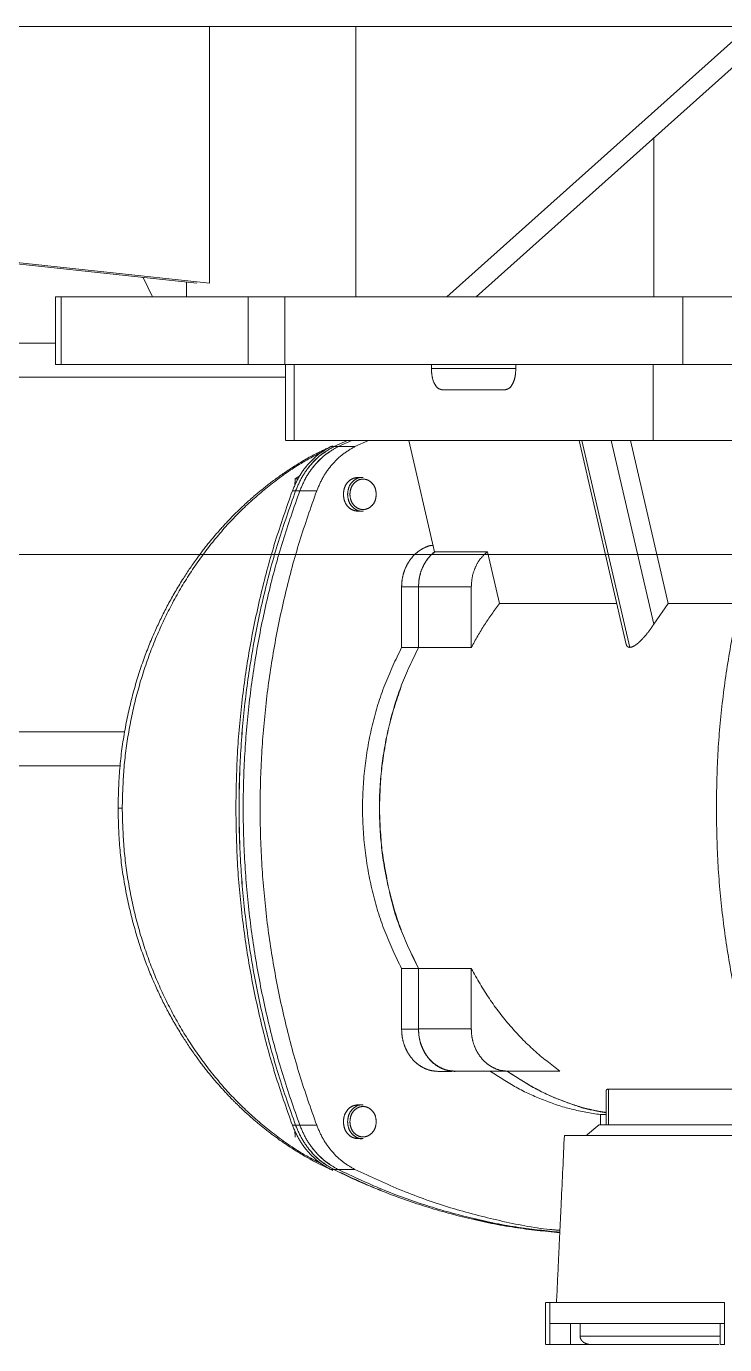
# Model space of a CAD drawing. Extents: x -681219 to -550379, y -242630 to -158199.
# Drawn here: x -658327.5 to -658162.2, y -209603.7 to -209291.7 of the extents above; entities that cross this region are included whole.
import ezdxf
from ezdxf.lldxf.tags import DXFTag

# ---------------------------------------------------------------- set-up
doc = ezdxf.new("R2010")
doc.units = 0
doc.header["$LTSCALE"] = 1000
doc.linetypes.add('DASHED2', pattern=[9.525, 6.35, -3.175])
doc.layers.get('0').update_dxf_attribs({"linetype": 'CONTINUOUS'})
doc.layers.add('future', color=4, linetype='DASHED2', lineweight=0)
tags = doc.linetypes.add('CENTER2', pattern=[28.575, 19.05, -3.175, 3.175, -3.175]).pattern_tags.tags
tags[10:11] = [DXFTag(74, 4), DXFTag(75, 0), DXFTag(340, '0'), DXFTag(46, 0.0), DXFTag(50, 0.0), DXFTag(44, 0.0), DXFTag(45, 0.0)]
tags[8:9] = [DXFTag(74, 4), DXFTag(75, 0), DXFTag(340, '0'), DXFTag(46, 0.0), DXFTag(50, 0.0), DXFTag(44, 0.0), DXFTag(45, 0.0)]
tags[6:7] = [DXFTag(74, 4), DXFTag(75, 0), DXFTag(340, '0'), DXFTag(46, 0.0), DXFTag(50, 0.0), DXFTag(44, 0.0), DXFTag(45, 0.0)]
tags[4:5] = [DXFTag(74, 4), DXFTag(75, 0), DXFTag(340, '0'), DXFTag(46, 0.0), DXFTag(50, 0.0), DXFTag(44, 0.0), DXFTag(45, 0.0)]

# ---------------------------------------------------------------- blocks, each defined once
blk = doc.blocks.new('12')
for p, q in [((606.76, 537), (606.76, 532)), ((607.84, 532), (607.84, 537)), ((638.26, 537), (608.12, 537)), ((643.26, 537), (638.26, 537)), ((643.26, 532), (643.26, 537)), ((648.11, 537), (648.11, 532)), ((649.19, 527), (649.19, 537)), ((640.99, 535), (607.84, 535)), ((640.99, 535), (640.99, 532)), ((606.76, 532), (606.76, 527)), ((606.76, 532), (648.11, 532)), ((648.11, 527), (648.11, 532)), ((606.76, 527), (648.11, 527)), ((698.28, 495.54), (694.28, 495.54)), ((698.28, 495.54), (699.28, 495.54)), ((700.03, 495.54), (699.28, 495.54)), ((699.55, 495.75), (700.03, 495.54)), ((603.17, 487.5), (644.17, 487.5)), ((693.56, 488.25), (692.56, 488.25)), ((708.42, 487.92), (708.5, 486.33)), ((600.98, 485), (635.98, 485)), ((634.24, 476.55), (634.24, 485)), ((634.78, 476.8), (634.78, 485)), ((636.19, 485), (636.19, 482.56)), ((707.34, 485.07), (703.34, 485.07)), ((707.34, 485.07), (708.34, 485.07)), ((708.34, 485.07), (709.09, 485.07)), ((636.19, 482.56), (634.78, 482.56)), ((639.01, 481.25), (638.34, 481.38)), ((692.56, 480.25), (693.56, 480.25)), ((599.24, 476.55), (634.24, 476.55)), ((651.03, 476.61), (650.52, 476.92)), ((658.08, 472.27), (645.75, 472.27)), ((658.18, 472.33), (657.9, 472.5)), ((658.18, 472.33), (657.9, 472.5)), ((670.58, 472.27), (658.08, 472.27)), ((671.44, 472.33), (674.58, 472.33)), ((666.74, 448), (666.74, 462.27)), ((666.74, 462.27), (679.24, 462.27)), ((679.24, 448.01), (679.24, 462.33)), ((683.24, 462.33), (679.24, 462.33)), ((679.24, 462.27), (679.24, 448)), ((683.24, 448.01), (683.24, 462.33)), ((666.74, 448), (679.24, 448)), ((679.24, 448), (679.24, 448.01)), ((679.24, 448.01), (683.24, 448.01)), ((680.79, 444.57), (679.24, 448)), ((1663, 400), (749.87, 400)), ((1663, 392), (748.8, 392)), ((629.23, 371.98), (640.6, 323)), ((641.24, 323.02), (630.04, 371.29)), ((679.24, 372), (666.74, 372)), ((666.74, 357.62), (666.74, 372)), ((679.24, 371.99), (679.24, 372)), ((679.24, 357.62), (679.24, 372)), ((679.24, 357.67), (679.24, 371.99)), ((683.24, 371.99), (679.24, 371.99)), ((683.24, 357.67), (683.24, 371.99)), ((623.52, 366.48), (620.1, 361.61)), ((633.61, 323), (623.52, 366.48)), ((620.1, 361.61), (603.24, 361.61)), ((629.05, 323), (620.1, 361.61)), ((660.1, 361.61), (632.29, 361.61)), ((662.94, 349.34), (660.1, 361.61)), ((679.24, 357.62), (666.74, 357.62)), ((679.24, 357.67), (683.24, 357.67)), ((670.44, 349.34), (662.94, 349.34)), ((675.43, 349.34), (670.43, 349.34)), ((675.45, 349.33), (670.45, 349.33)), ((675.45, 349.33), (675.43, 349.34)), ((681.55, 323), (675.45, 349.33)), ((693.56, 339.75), (692.56, 339.75)), ((707.34, 334.93), (703.34, 334.93)), ((707.34, 334.93), (708.34, 334.93)), ((708.34, 334.93), (709.09, 334.93)), ((692.56, 331.75), (693.56, 331.75)), ((708.42, 332.08), (707.27, 331.26)), ((707.74, 332.08), (708.42, 332.08)), ((708.5, 333.67), (708.42, 332.08)), ((623.7, 323), (708.7, 323)), ((623.7, 323), (623.7, 305)), ((691.04, 323), (694.28, 324.46)), ((698.28, 324.46), (694.28, 324.46)), ((695.04, 323), (698.28, 324.46)), ((695.04, 323), (698.28, 324.46)), ((698.28, 324.46), (695.04, 323)), ((695.04, 323), (698.28, 324.46)), ((699.28, 324.46), (696.04, 323)), ((699.28, 324.46), (696.04, 323)), ((696.04, 323), (699.28, 324.46)), ((696.04, 323), (699.28, 324.46)), ((698.28, 324.46), (699.28, 324.46)), ((699.28, 324.46), (700.03, 324.46)), ((700.03, 324.46), (699.55, 324.25)), ((708.7, 305), (708.7, 323)), ((710.7, 305), (710.7, 323)), ((658.7, 311), (673.7, 311)), ((656.2, 305), (656.2, 306)), ((656.2, 306), (676.2, 306)), ((676.2, 306), (676.2, 305)), ((1663, 308), (710.7, 308)), ((616.7, 305), (605.69, 305)), ((616.7, 305), (616.7, 289)), ((710.92, 305), (616.7, 305)), ((710.92, 305), (710.92, 289)), ((719.58, 305), (710.92, 305)), ((719.58, 289), (719.58, 305)), ((763.81, 305), (719.58, 305)), ((763.81, 305), (763.81, 289)), ((765.15, 305), (763.81, 305)), ((765.15, 289), (765.15, 305)), ((1663, 300), (765.15, 300)), ((616.7, 289), (443.49, 289)), ((594, 225), (665.59, 289)), ((672.52, 289), (600.93, 225)), ((710.92, 289), (616.7, 289)), ((623.56, 289), (623.56, 251.42)), ((694.09, 289), (694.09, 225)), ((710.92, 289), (719.58, 289)), ((763.81, 289), (719.58, 289)), ((734.17, 285.52), (734.17, 289)), ((744.4, 284.42), (742.22, 289)), ((763.81, 289), (765.15, 289)), ((885, 269), (728.71, 285.79)), ((728.71, 285.79), (728.71, 225)), ((731.71, 285.79), (888, 269)), ((2510, 225), (108.97, 225))]:
    blk.add_line(p, q)
at = {"color": 8, "linetype": 'CENTER2'}
blk.add_line((1866.13, 350), (35.79, 350), dxfattribs=at)
for points, knots in [([(607.7, 537), (607.74, 537), (607.9, 537), (607.25, 537), (606.76, 537)], [0, 0, 0, 0, 0.249462, 1, 1, 1, 1]), ([(638.26, 537), (638.61, 536.97), (639.29, 536.92), (640.06, 536.54), (640.54, 536.13), (640.79, 535.78), (640.96, 535.4), (640.98, 535.13), (640.99, 535)], [0, 0, 0, 0, 0.287046, 0.553565, 0.675499, 0.789328, 0.896542, 1, 1, 1, 1]), ([(649.13, 537), (649.11, 537), (649.09, 537), (648.46, 537), (648.11, 537)], [0, 0, 0, 0, 0.437719, 1, 1, 1, 1]), ([(644.71, 487.5), (644.95, 492.76), (645.34, 500.89), (645.8, 510.7), (646.17, 518.61), (646.41, 523.64), (646.57, 527)], [0, 0, 0, 0, 0.399363, 0.617572, 0.745094, 1, 1, 1, 1]), ([(648.11, 527), (648.6, 527), (649.25, 527), (649.09, 527), (649.05, 527)], [0, 0, 0, 0, 0.750538, 1, 1, 1, 1]), ([(694.28, 495.54), (690.57, 497.27), (683.17, 500.74), (671.69, 504.75), (660, 507.77), (651.33, 509.49), (646.55, 509.89), (645.76, 509.96)], [0, 0, 0, 0, 0.238188, 0.476376, 0.714563, 0.952751, 1, 1, 1, 1]), ([(698.28, 495.54), (694.84, 497.16), (687.96, 500.39), (677.31, 504.21), (666.48, 507.23), (655.95, 509.36), (649.02, 510.07), (645.78, 510.4)], [0, 0, 0, 0, 0.20515, 0.410301, 0.615451, 0.820602, 1, 1, 1, 1]), ([(698.28, 495.54), (694.84, 497.16), (687.96, 500.39), (677.31, 504.21), (666.48, 507.23), (655.95, 509.36), (649.02, 510.07), (645.78, 510.4)], [0, 0, 0, 0, 0.205131, 0.41032, 0.615451, 0.820582, 1, 1, 1, 1]), ([(645.78, 510.4), (649.02, 510.07), (655.95, 509.36), (666.48, 507.23), (677.31, 504.21), (687.96, 500.39), (694.84, 497.16), (698.28, 495.54)], [0, 0, 0, 0, 0.179398, 0.384549, 0.589699, 0.79485, 1, 1, 1, 1]), ([(666.45, 507.09), (666.45, 507.09), (662.84, 508.1), (655.94, 509.31), (649.02, 510.06), (645.78, 510.4)], [0, 0, 0, 0, 0.000078, 0.533469, 1, 1, 1, 1]), ([(699.28, 495.54), (695.84, 497.16), (688.96, 500.39), (678.31, 504.21), (667.48, 507.23), (656.62, 509.42), (649.36, 510.16), (645.79, 510.52)], [0, 0, 0, 0, 0.201441, 0.402882, 0.604323, 0.805764, 1, 1, 1, 1]), ([(688.09, 500.51), (688.36, 500.42), (692.18, 499.04), (695.86, 497.23), (699.28, 495.54)], [0, 0, 0, 0, 0.070878, 1, 1, 1, 1]), ([(750.37, 410), (750.29, 413.13), (750.13, 419.37), (748.86, 428.51), (746.93, 437.16), (744.44, 445.07), (741.62, 452.03), (738.54, 458.3), (735.32, 463.85), (732.05, 468.67), (729.08, 472.56), (726.28, 475.86), (723.74, 478.59), (721.2, 481.1), (718.58, 483.49), (715.48, 486.08), (711.83, 488.82), (707.57, 491.6), (703.63, 493.88), (701.05, 495.05), (700.15, 495.46)], [0, 0, 0, 0, 0.086203, 0.171447, 0.253837, 0.33139, 0.402163, 0.464356, 0.528859, 0.585003, 0.631712, 0.67088, 0.710941, 0.74113, 0.775961, 0.816057, 0.861609, 0.912799, 0.969792, 1, 1, 1, 1]), ([(707.34, 485.07), (706.86, 486.21), (705.88, 488.48), (703.73, 491.36), (701.83, 493.34), (700.55, 494.11), (700.24, 494.3)], [0, 0, 0, 0, 0.301534, 0.603068, 0.904601, 1, 1, 1, 1]), ([(707.34, 485.07), (706.86, 486.21), (705.88, 488.48), (703.73, 491.36), (701.83, 493.34), (700.55, 494.11), (700.24, 494.3)], [0, 0, 0, 0, 0.301534, 0.603068, 0.904601, 1, 1, 1, 1]), ([(701.24, 494.3), (701.55, 494.11), (702.83, 493.34), (704.73, 491.36), (706.88, 488.48), (707.86, 486.21), (708.34, 485.07)], [0, 0, 0, 0, 0.09512, 0.396747, 0.698373, 1, 1, 1, 1]), ([(708.34, 485.07), (707.86, 486.21), (706.88, 488.48), (704.73, 491.36), (702.83, 493.34), (701.55, 494.11), (701.24, 494.3)], [0, 0, 0, 0, 0.301627, 0.603253, 0.90488, 1, 1, 1, 1]), ([(701.65, 494.51), (703.46, 493.57), (707.66, 491.38), (713.83, 487.02), (720.17, 481.62), (726, 475.51), (731.29, 468.78), (735.98, 461.47), (740.02, 453.67), (743.39, 445.46), (746.05, 436.89), (747.95, 428.07), (749.15, 419.08), (749.3, 413.03), (749.37, 410)], [0, 0, 0, 0, 0.064298, 0.149362, 0.234425, 0.319489, 0.404553, 0.489617, 0.574681, 0.659745, 0.744808, 0.829872, 0.914936, 1, 1, 1, 1]), ([(636.51, 485), (637.01, 485.42), (638.01, 486.25), (639.01, 487.08), (639.51, 487.5)], [0, 0, 0, 0, 0.500016, 1, 1, 1, 1]), ([(644.17, 487.5), (644.3, 487.5), (644.54, 487.5), (644.72, 487.5), (644.67, 487.5), (644.65, 487.5)], [0, 0, 0, 0, 0.423442, 0.801823, 1, 1, 1, 1]), ([(692.34, 488.2), (692.41, 488.21), (692.93, 488.35), (693.93, 488), (695.07, 487.16), (695.87, 485.81), (695.97, 484.77), (696.03, 484.25)], [0, 0, 0, 0, 0.039878, 0.2799085, 0.519939, 0.7599695, 1, 1, 1, 1]), ([(635.98, 485), (636.11, 485), (636.35, 485), (636.53, 485), (636.47, 485), (636.45, 485)], [0, 0, 0, 0, 0.414386, 0.769656, 1, 1, 1, 1]), ([(696.03, 484.25), (695.97, 483.72), (695.87, 482.68), (695.07, 481.33), (693.93, 480.49), (692.93, 480.14), (692.41, 480.28), (692.34, 480.3)], [0, 0, 0, 0, 0.240033, 0.480066, 0.720099, 0.960132, 1, 1, 1, 1]), ([(707.34, 334.93), (708.74, 338.9), (711.54, 346.85), (714.85, 359.14), (717.47, 371.65), (719.35, 384.33), (720.48, 397.14), (720.86, 410), (720.48, 422.86), (719.35, 435.67), (717.47, 448.35), (714.85, 460.86), (711.54, 473.15), (708.74, 481.1), (707.34, 485.07)], [0, 0, 0, 0, 0.083325, 0.166675, 0.25, 0.333325, 0.416675, 0.5, 0.583325, 0.666675, 0.75, 0.833325, 0.916675, 1, 1, 1, 1]), ([(707.34, 334.93), (708.74, 338.9), (711.54, 346.85), (714.85, 359.14), (717.47, 371.65), (719.35, 384.33), (720.48, 397.14), (720.86, 410), (720.48, 422.86), (719.35, 435.67), (717.47, 448.35), (714.85, 460.86), (711.54, 473.15), (708.74, 481.1), (707.34, 485.07)], [0, 0, 0, 0, 0.083325, 0.166675, 0.25, 0.333325, 0.416675, 0.5, 0.583325, 0.666675, 0.75, 0.833325, 0.916675, 1, 1, 1, 1]), ([(708.34, 485.07), (709.74, 481.1), (712.54, 473.15), (715.85, 460.86), (718.48, 448.35), (720.34, 435.67), (721.51, 422.86), (721.66, 414.29), (721.73, 410)], [0, 0, 0, 0, 0.166651, 0.333349, 0.5, 0.666651, 0.833349, 1, 1, 1, 1]), ([(708.34, 334.93), (709.74, 338.9), (712.54, 346.85), (715.85, 359.14), (718.47, 371.65), (720.35, 384.33), (721.48, 397.14), (721.86, 410), (721.48, 422.86), (720.35, 435.67), (718.47, 448.35), (715.85, 460.86), (712.54, 473.15), (709.74, 481.1), (708.34, 485.07)], [0, 0, 0, 0, 0.083325, 0.166675, 0.25, 0.333325, 0.416675, 0.5, 0.583325, 0.666675, 0.75, 0.833325, 0.916675, 1, 1, 1, 1]), ([(634.78, 482.11), (635.63, 481.97), (638.21, 481.55), (643.52, 480.01), (650.63, 477.19), (655.66, 473.95), (658.18, 472.33)], [0, 0, 0, 0, 0.103261, 0.311075, 0.655538, 1, 1, 1, 1]), ([(642.4, 480.27), (642.4, 480.27), (640.77, 480.94), (638.2, 481.53), (635.63, 481.96), (634.78, 482.11)], [0, 0, 0, 0, 0.000035, 0.667894, 1, 1, 1, 1]), ([(658.18, 472.33), (656.17, 473.64), (652.16, 476.28), (645.7, 479.2), (639.89, 481.19), (636.2, 481.82), (634.78, 482.06)], [0, 0, 0, 0, 0.276198, 0.552396, 0.828594, 1, 1, 1, 1]), ([(634.24, 476.55), (634.37, 476.56), (634.61, 476.57), (634.77, 476.67), (634.76, 476.76), (634.76, 476.8)], [0, 0, 0, 0, 0.389856, 0.775034, 1, 1, 1, 1]), ([(679.24, 372), (680.65, 374.91), (683.45, 380.74), (686.31, 390.21), (688.09, 400), (688.68, 410), (688.09, 420), (686.31, 429.79), (683.45, 439.26), (680.65, 445.09), (679.24, 448)], [0, 0, 0, 0, 0.12497, 0.24994, 0.37497, 0.5, 0.62503, 0.75006, 0.87503, 1, 1, 1, 1]), ([(687.89, 419.96), (687.36, 423.23), (686.3, 429.76), (684.56, 436.19), (683.23, 439.14), (683.23, 439.14)], [0, 0, 0, 0, 0.499939, 0.999939, 1, 1, 1, 1]), ([(683.23, 380.86), (684.27, 383.97), (686.37, 390.18), (688.06, 400.01), (688.74, 410.01), (688.17, 416.64), (687.89, 419.96)], [0, 0, 0, 0, 0.249894, 0.49994, 0.749985, 1, 1, 1, 1]), ([(700.29, 324.63), (701.43, 325.15), (704.48, 326.55), (709.01, 329.28), (713.68, 332.51), (717.56, 335.61), (720.76, 338.47), (723.61, 341.27), (726.28, 344.14), (729.08, 347.44), (732.05, 351.33), (735.32, 356.15), (738.54, 361.7), (741.62, 367.97), (744.44, 374.93), (746.93, 382.84), (748.86, 391.49), (750.13, 400.63), (750.29, 406.87), (750.37, 410)], [0, 0, 0, 0, 0.038589, 0.103474, 0.160521, 0.210006, 0.252227, 0.287919, 0.328045, 0.367275, 0.41406, 0.470294, 0.5349, 0.597192, 0.668079, 0.745757, 0.828278, 0.913659, 1, 1, 1, 1]), ([(749.37, 410), (749.3, 406.97), (749.15, 400.92), (747.95, 391.93), (746.05, 383.11), (743.39, 374.54), (740.02, 366.33), (735.98, 358.53), (731.29, 351.22), (726, 344.49), (720.17, 338.38), (713.83, 332.98), (707.66, 328.62), (703.46, 326.43), (701.65, 325.49)], [0, 0, 0, 0, 0.085064, 0.170128, 0.255192, 0.340255, 0.425319, 0.510383, 0.595447, 0.680511, 0.765575, 0.850638, 0.935702, 1, 1, 1, 1]), ([(721.73, 410), (721.66, 405.71), (721.51, 397.14), (720.34, 384.33), (718.48, 371.65), (715.85, 359.14), (712.54, 346.85), (709.74, 338.9), (708.34, 334.93)], [0, 0, 0, 0, 0.166651, 0.333349, 0.5, 0.666651, 0.833349, 1, 1, 1, 1]), ([(749.37, 410), (749.78, 410), (750.32, 410), (750.33, 410), (750.34, 410)], [0, 0, 0, 0, 0.747261, 1, 1, 1, 1]), ([(683.23, 380.86), (684.29, 383.97), (686.41, 390.17), (687.4, 396.75), (687.89, 400.04)], [0, 0, 0, 0, 0.5, 1, 1, 1, 1]), ([(629.23, 371.98), (629.02, 371.95), (628.6, 371.88), (627.84, 371.43), (627.06, 370.8), (626.03, 369.79), (624.77, 368.33), (623.94, 367.1), (623.52, 366.48)], [0, 0, 0, 0, 0.1260524, 0.251493, 0.376754, 0.502199, 0.7506643, 1, 1, 1, 1]), ([(630.02, 371.28), (630.02, 371.32), (629.98, 371.58), (629.75, 371.88), (629.4, 371.94), (629.23, 371.98)], [0, 0, 0, 0, 0.089766, 0.54582, 1, 1, 1, 1]), ([(683.24, 357.67), (683.21, 357.02), (683.14, 355.71), (682.63, 353.82), (681.83, 352.08), (680.74, 350.56), (679.42, 349.3), (677.91, 348.39), (676.68, 347.89), (675.95, 347.83), (675.8, 347.81)], [0, 0, 0, 0, 0.1373831, 0.2747662, 0.4121493, 0.5495324, 0.6869155, 0.8242986, 0.9616817, 1, 1, 1, 1]), ([(692.34, 339.7), (692.41, 339.72), (692.93, 339.86), (693.93, 339.51), (695.07, 338.67), (695.87, 337.32), (695.97, 336.28), (696.03, 335.75)], [0, 0, 0, 0, 0.039878, 0.2799085, 0.519939, 0.7599695, 1, 1, 1, 1]), ([(696.03, 335.75), (695.97, 335.23), (695.87, 334.19), (695.07, 332.84), (693.93, 332), (692.93, 331.65), (692.41, 331.79), (692.34, 331.8)], [0, 0, 0, 0, 0.240033, 0.480066, 0.720099, 0.960132, 1, 1, 1, 1]), ([(700.22, 325.69), (700.53, 325.88), (701.82, 326.65), (703.73, 328.64), (705.88, 331.52), (706.86, 333.79), (707.34, 334.93)], [0, 0, 0, 0, 0.097779, 0.398519, 0.69926, 1, 1, 1, 1]), ([(700.22, 325.69), (700.53, 325.88), (701.82, 326.65), (703.73, 328.64), (705.88, 331.52), (706.86, 333.79), (707.34, 334.93)], [0, 0, 0, 0, 0.097779, 0.398519, 0.69926, 1, 1, 1, 1]), ([(708.34, 334.93), (707.86, 333.79), (706.88, 331.52), (704.73, 328.64), (702.82, 326.65), (701.54, 325.88), (701.22, 325.69)], [0, 0, 0, 0, 0.300903, 0.601806, 0.902709, 1, 1, 1, 1]), ([(701.22, 325.69), (701.54, 325.88), (702.82, 326.65), (704.73, 328.64), (706.88, 331.52), (707.86, 333.79), (708.34, 334.93)], [0, 0, 0, 0, 0.097291, 0.398194, 0.699097, 1, 1, 1, 1]), ([(708.7, 323), (709.13, 323), (710.01, 323), (710.64, 323), (710.64, 323), (710.64, 323)], [0, 0, 0, 0, 0.374967, 0.749933, 1, 1, 1, 1]), ([(616.52, 305), (615.88, 305), (614.34, 305), (611.69, 305), (608.74, 305), (605.84, 305), (604.08, 305), (603.2, 305)], [0, 0, 0, 0, 0.1493738, 0.3620303, 0.5746869, 0.7873434, 1, 1, 1, 1])]:
    blk.add_open_spline(points, degree=3, knots=knots)
for points in [[(648.11, 537), (647.49, 537), (646.24, 537), (644.25, 537), (643.26, 537)], [(703.34, 485.07), (702.86, 486.2), (701.88, 488.47), (699.74, 491.38), (697.22, 493.85), (695.26, 494.98), (694.28, 495.54)], [(707.34, 485.07), (706.86, 486.2), (705.88, 488.47), (703.74, 491.38), (701.22, 493.85), (699.26, 494.98), (698.28, 495.54)], [(698.28, 495.54), (699.26, 494.98), (701.22, 493.85), (703.74, 491.38), (705.88, 488.47), (706.86, 486.2), (707.34, 485.07)], [(699.28, 495.54), (700.26, 494.98), (702.22, 493.85), (704.74, 491.38), (706.88, 488.47), (707.86, 486.2), (708.34, 485.07)], [(708.34, 485.07), (707.86, 486.2), (706.88, 488.47), (704.74, 491.38), (702.22, 493.85), (700.26, 494.98), (699.28, 495.54)], [(700.03, 495.54), (701.01, 494.98), (702.97, 493.85), (705.49, 491.38), (707.63, 488.47), (708.61, 486.2), (709.09, 485.07)], [(695.48, 484.25), (695.43, 484.72), (695.34, 485.66), (694.62, 486.86), (693.59, 487.66), (692.36, 487.94), (691.14, 487.66), (690.11, 486.86), (689.38, 485.66), (689.29, 484.72), (689.24, 484.25)], [(693.56, 488.25), (694.02, 488.19), (694.92, 488.07), (696.07, 487.14), (696.87, 485.82), (696.97, 484.77), (697.03, 484.25)], [(595.34, 485.07), (596.74, 481.1), (599.54, 473.15), (602.85, 460.86), (605.48, 448.35), (607.34, 435.67), (608.51, 422.86), (608.66, 414.29), (608.73, 410)], [(689.24, 484.25), (689.29, 483.78), (689.38, 482.83), (690.11, 481.63), (691.14, 480.83), (692.36, 480.55), (693.59, 480.83), (694.62, 481.63), (695.34, 482.83), (695.43, 483.78), (695.48, 484.25)], [(697.03, 484.25), (696.97, 483.72), (696.87, 482.67), (696.07, 481.35), (694.92, 480.43), (694.02, 480.31), (693.56, 480.25)], [(703.34, 334.93), (704.74, 338.9), (707.54, 346.85), (710.85, 359.14), (713.47, 371.65), (715.35, 384.33), (716.48, 397.14), (716.86, 410), (716.48, 422.86), (715.35, 435.67), (713.47, 448.35), (710.85, 460.86), (707.54, 473.15), (704.74, 481.1), (703.34, 485.07)], [(707.34, 334.93), (708.74, 338.9), (711.54, 346.85), (714.85, 359.14), (717.47, 371.65), (719.35, 384.33), (720.48, 397.14), (720.86, 410), (720.48, 422.86), (719.35, 435.67), (717.47, 448.35), (714.85, 460.86), (711.54, 473.15), (708.74, 481.1), (707.34, 485.07)], [(707.34, 485.07), (708.74, 481.1), (711.54, 473.15), (714.85, 460.86), (717.47, 448.35), (719.35, 435.67), (720.48, 422.86), (720.86, 410), (720.48, 397.14), (719.35, 384.33), (717.47, 371.65), (714.85, 359.14), (711.54, 346.85), (708.74, 338.9), (707.34, 334.93)], [(708.34, 485.07), (709.74, 481.1), (712.54, 473.15), (715.85, 460.86), (718.47, 448.35), (720.35, 435.67), (721.48, 422.86), (721.86, 410), (721.48, 397.14), (720.35, 384.33), (718.47, 371.65), (715.85, 359.14), (712.54, 346.85), (709.74, 338.9), (708.34, 334.93)], [(721.73, 410), (721.66, 414.29), (721.51, 422.86), (720.34, 435.67), (718.48, 448.35), (715.85, 460.86), (712.54, 473.15), (709.74, 481.1), (708.34, 485.07)], [(709.09, 485.07), (710.49, 481.1), (713.29, 473.15), (716.6, 460.86), (719.23, 448.35), (721.09, 435.67), (722.26, 422.86), (722.41, 414.29), (722.48, 410)], [(636.19, 482.56), (638.48, 482.19), (643.05, 481.44), (649.71, 479.21), (656.16, 476.27), (660.17, 473.64), (662.18, 472.33)], [(645.75, 472.27), (647.84, 470.68), (652.02, 467.5), (657.59, 461.68), (662.62, 455.24), (665.37, 450.41), (666.74, 448)], [(666.74, 462.27), (666.71, 462.93), (666.65, 464.24), (666.13, 466.12), (665.33, 467.86), (664.25, 469.39), (662.93, 470.64), (661.42, 471.57), (659.78, 472.16), (658.65, 472.24), (658.08, 472.27)], [(679.24, 462.33), (679.21, 462.98), (679.14, 464.29), (678.63, 466.18), (677.83, 467.92), (676.74, 469.44), (675.42, 470.7), (673.91, 471.62), (672.28, 472.21), (671.15, 472.29), (670.58, 472.33)], [(679.24, 462.27), (679.21, 462.93), (679.15, 464.24), (678.63, 466.12), (677.83, 467.86), (676.75, 469.39), (675.43, 470.64), (673.92, 471.57), (672.28, 472.16), (671.15, 472.24), (670.58, 472.27)], [(674.58, 472.33), (675.15, 472.29), (676.28, 472.21), (677.91, 471.62), (679.42, 470.7), (680.74, 469.44), (681.83, 467.92), (682.63, 466.18), (683.14, 464.29), (683.21, 462.98), (683.24, 462.33)], [(679.24, 448), (680.65, 445.09), (683.46, 439.26), (686.29, 429.79), (688.14, 419.99), (688.37, 413.33), (688.48, 410)], [(683.24, 448.01), (684.64, 445.09), (687.45, 439.27), (690.31, 429.79), (692.09, 420), (692.68, 410), (692.09, 400), (690.31, 390.21), (687.45, 380.73), (684.64, 374.91), (683.24, 371.99)], [(608.73, 410), (608.66, 405.71), (608.51, 397.14), (607.34, 384.33), (605.48, 371.65), (602.85, 359.14), (599.54, 346.85), (596.74, 338.9), (595.34, 334.93)], [(688.48, 410), (688.37, 406.67), (688.14, 400.01), (686.29, 390.21), (683.46, 380.74), (680.65, 374.91), (679.24, 372)], [(708.34, 334.93), (709.74, 338.9), (712.54, 346.85), (715.85, 359.14), (718.48, 371.65), (720.34, 384.33), (721.51, 397.14), (721.66, 405.71), (721.73, 410)], [(722.48, 410), (722.41, 405.71), (722.26, 397.14), (721.09, 384.33), (719.23, 371.65), (716.6, 359.14), (713.29, 346.85), (710.49, 338.9), (709.09, 334.93)], [(666.74, 372), (665.73, 370.18), (663.72, 366.55), (661.3, 363.25), (660.1, 361.61)], [(662.94, 349.34), (663.5, 349.85), (664.61, 350.85), (665.8, 352.9), (666.59, 355.18), (666.69, 356.81), (666.74, 357.62)], [(675.39, 349.36), (675.84, 349.75), (676.75, 350.54), (677.82, 352.09), (678.63, 353.82), (679.14, 355.71), (679.21, 357.02), (679.24, 357.67)], [(675.43, 349.34), (675.99, 349.84), (677.1, 350.85), (678.3, 352.89), (679.09, 355.18), (679.19, 356.81), (679.24, 357.62)], [(695.48, 335.75), (695.43, 336.22), (695.34, 337.17), (694.62, 338.37), (693.59, 339.17), (692.36, 339.45), (691.14, 339.17), (690.11, 338.37), (689.38, 337.17), (689.29, 336.22), (689.24, 335.75)], [(693.56, 339.75), (694.02, 339.69), (694.92, 339.57), (696.07, 338.65), (696.87, 337.33), (696.97, 336.28), (697.03, 335.75)], [(689.24, 335.75), (689.29, 335.28), (689.38, 334.34), (690.11, 333.14), (691.14, 332.34), (692.36, 332.06), (693.59, 332.34), (694.62, 333.14), (695.34, 334.34), (695.43, 335.28), (695.48, 335.75)], [(697.03, 335.75), (696.97, 335.23), (696.87, 334.18), (696.07, 332.86), (694.92, 331.93), (694.02, 331.81), (693.56, 331.75)], [(694.28, 324.46), (695.26, 325.02), (697.22, 326.15), (699.74, 328.62), (701.88, 331.53), (702.86, 333.8), (703.34, 334.93)], [(698.28, 324.46), (699.26, 325.02), (701.22, 326.15), (703.74, 328.62), (705.88, 331.53), (706.86, 333.8), (707.34, 334.93)], [(707.34, 334.93), (706.86, 333.8), (705.88, 331.53), (703.74, 328.62), (701.22, 326.15), (699.26, 325.02), (698.28, 324.46)], [(708.34, 334.93), (707.86, 333.8), (706.88, 331.53), (704.74, 328.62), (702.22, 326.15), (700.26, 325.02), (699.28, 324.46)], [(699.28, 324.46), (700.26, 325.02), (702.22, 326.15), (704.74, 328.62), (706.88, 331.53), (707.86, 333.8), (708.34, 334.93)], [(709.09, 334.93), (708.61, 333.8), (707.63, 331.53), (705.49, 328.62), (702.97, 326.15), (701.01, 325.02), (700.03, 324.46)], [(603.2, 323), (604.08, 323), (605.84, 323), (608.74, 323), (611.69, 323), (614.61, 323), (617.38, 323), (619.89, 323), (622.08, 323), (623.16, 323), (623.7, 323)], [(658.7, 311), (658.37, 310.92), (657.71, 310.77), (656.89, 309.62), (656.31, 307.97), (656.23, 306.66), (656.2, 306)], [(676.2, 306), (676.16, 306.66), (676.08, 307.97), (675.5, 309.62), (674.68, 310.77), (674.02, 310.92), (673.7, 311)]]:
    blk.add_open_spline(points, degree=3)

msp = doc.modelspace()

# ---------------------------------------------------------------- block references
at = {"layer": 'future', "rotation": 180}
msp.add_blockref('12', (-657555.4609, -209066.6983), dxfattribs=at)

doc.saveas('drawing.dxf')
